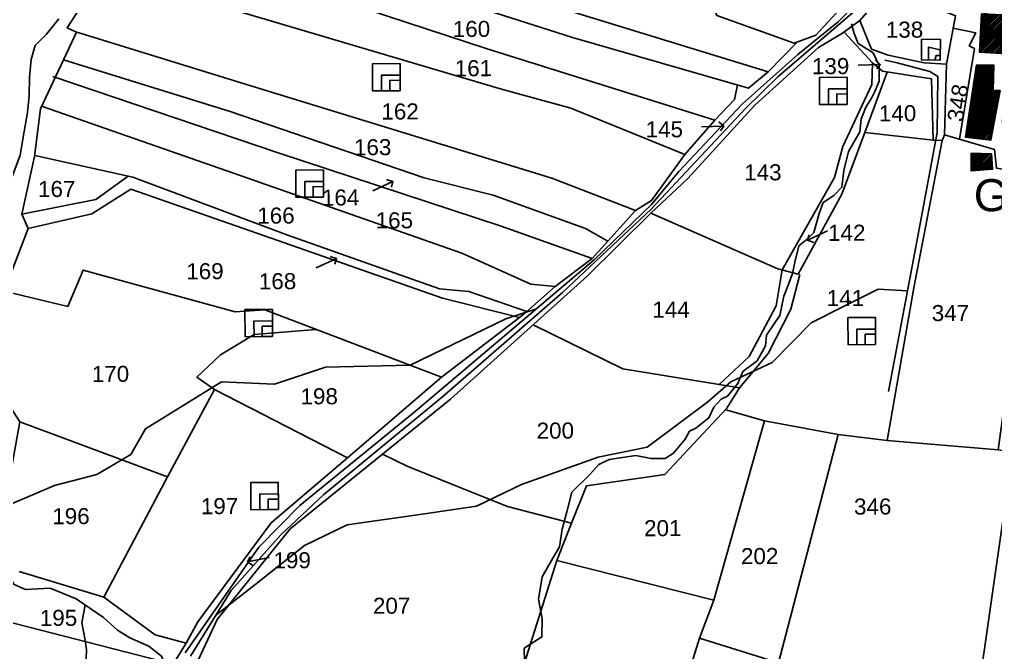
# Model space of a CAD drawing. Header units: inches. Extents: x 208632 to 221797, y 1591440 to 1598854.
# Drawn here: x 210336 to 211248, y 1594556 to 1595148 of the extents above; entities that cross this region are included whole.
import ezdxf

# ---------------------------------------------------------------- set-up
doc = ezdxf.new("R2010")
doc.units = ezdxf.units.IN
doc.header["$LTSCALE"] = 15
doc.header["$MEASUREMENT"] = 0
for name, color, linetype in [('PLOTS', 7, 'Continuous'), ('PLOTS NO', 7, 'Continuous'), ('ROADS', 1, 'Continuous'), ('STREAMS', 4, 'Continuous'), ('VILLAGE', 7, 'Continuous'), ('wells', 7, 'Continuous')]:
    doc.layers.add(name, color=color, linetype=linetype)
doc.styles.get("Standard").update_dxf_attribs({"font": 'arial.ttf'})
pattern_1 = [(45.23989489005428, (173772.8954707289, 1588738.121336288), (-0.7252197843561018, 0.7191721440131742), [])]

# ---------------------------------------------------------------- blocks, each defined once
blk = doc.blocks.new('GGGGGFDGG')
at = {"layer": 'PLOTS NO', "color": 0}
for points in [[(17673.87058908818, 8953.0614018997), (17670.64353594295, 8947.465246906475), (17676.97567116233, 8943.146468372928)], [(17670.64353594295, 8947.465246906475), (17695.64525086159, 8951.975160277565)]]:
    blk.add_lwpolyline(points, dxfattribs=at)

msp = doc.modelspace()

# ---------------------------------------------------------------- hatches: boundary and pattern name
at = {"layer": 'VILLAGE'}
h = msp.add_hatch(dxfattribs=at)
h.set_pattern_fill('ANSI31', color=30, scale=8.17078623720784, angle=0.2398948900542782)
h.set_pattern_definition(pattern_1)
h.paths.add_polyline_path([(211267.9930847137, 1595148.246407475), (211304.8656756465, 1595147.06097217), (211304.0938954095, 1595123.054991526), (211290.8484012267, 1595123.480827521), (211287.9291340077, 1595109.642733027), (211263.2827663075, 1595112.554134424)])
h.paths.add_polyline_path([(211341.7113433676, 1595129.262789773), (211357.6176752099, 1595129.173485015), (211357.520542419, 1595111.872879247), (211338.1911432383, 1595111.981402527)])
h.paths.add_polyline_path([(211333.3534643298, 1595180.855058581), (211352.0641744038, 1595181.400921419), (211353.1956615241, 1595142.61658591), (211340.5672302028, 1595142.248166362)], flags=17)
edge = h.paths.add_edge_path()
edge.add_line((211234.7787928403, 1595152.857924222), (211260.2514017198, 1595151.721424432))
edge.add_line((211260.2514017198, 1595151.721424432), (211258.2427856196, 1595115.547627375))
edge.add_line((211258.2427856196, 1595115.547627375), (211232.7955475207, 1595116.960631712))
edge.add_line((211232.7955475207, 1595116.960631712), (211234.7887854454, 1595152.857478386))
edge.add_line((211277.8396017128, 1595174.549371357), (211279.021128033, 1595190.294654106))
edge.add_line((211279.021128033, 1595190.294654106), (211308.8274904539, 1595188.843303751))
edge.add_line((211308.8274904539, 1595188.843303751), (211307.4762411108, 1595161.092714444))
edge.add_line((211307.4762411108, 1595161.092714444), (211293.8105318939, 1595159.031682327))
edge.add_line((211293.8105318939, 1595159.031682327), (211293.5931993555, 1595173.68022466))
edge.add_line((211293.5931993555, 1595173.68022466), (211277.8629579877, 1595174.860622274))
edge.add_line((211358.2078594928, 1595174.734685978), (211390.4877242108, 1595174.714000643))
edge.add_line((211390.4877242108, 1595174.714000643), (211390.4631259784, 1595136.32798533))
edge.add_line((211390.4631259784, 1595136.32798533), (211357.8995204071, 1595136.348852491))
edge.add_line((211357.8995204071, 1595136.348852491), (211357.9241186395, 1595174.734867803))
h = msp.add_hatch(dxfattribs=at)
h.set_pattern_fill('ANSI31', color=30, scale=8.17078623720784, angle=0.2398948900542782)
h.set_pattern_definition(pattern_1)
h.paths.add_polyline_path([(211289.5085991123, 1595099.864425443), (211324.8652825025, 1595100.514927598), (211329.2159133751, 1595062.013442945), (211319.4908156854, 1595063.312544265), (211312.2212648443, 1595078.522528678), (211289.6011586593, 1595077.757908687)])
h.paths.add_polyline_path([(211230.1283010081, 1595105.148776311), (211246.2171974273, 1595104.881185173), (211245.8241233448, 1595081.24763642), (211252.2170103781, 1595081.14130968), (211243.4939148773, 1595034.864500873), (211219.8543670201, 1595037.445162777)])
h.paths.add_polyline_path([(211225.1555617707, 1595022.531795069), (211244.0561434418, 1595021.868202291), (211245.177789934, 1595007.54909171), (211225.0915546691, 1595005.975694033)])
edge = h.paths.add_edge_path()
edge.add_line((211284.3594279549, 1595039.361006468), (211303.580302422, 1595038.2743381))
edge.add_line((211303.580302422, 1595038.2743381), (211299.6241817474, 1595019.583760106))
edge.add_line((211299.6241817474, 1595019.583760106), (211283.804716823, 1595019.729732646))
edge.add_line((211283.804716823, 1595019.729732646), (211284.9128186621, 1595039.329720057))
edge.add_line((211255.394547486, 1595074.271321166), (211280.0382459539, 1595072.029882413))
edge.add_line((211280.0382459539, 1595072.029882413), (211278.2922903248, 1595048.743293352))
edge.add_line((211278.2922903248, 1595048.743293352), (211253.6984691209, 1595050.587261159))
edge.add_line((211253.6984691209, 1595050.587261159), (211255.8488666802, 1595074.229999096))

# ---------------------------------------------------------------- linework, layer by layer
at = {"layer": 'PLOTS'}
for points in [[(210320.0832690634, 1594682.960986959), (210336.0049250884, 1594771.416052638), (210314.9219554919, 1594803.891936844), (210321.2421042919, 1594893.694699763), (210343.6894940198, 1594952.229698783), (210337.8150113349, 1594965.579646912), (210349.8241826606, 1595019.567253215), (210355.1654820685, 1595064.074552472), (210388.9042655207, 1595135.74060659), (210380.2030070813, 1595139.836965429), (210416.3253348051, 1595195.693064607), (210448.7798915743, 1595226.648639613), (210463.2129579504, 1595253.748925734), (210470.3193210468, 1595293.611610899), (210500.6243844088, 1595306.526472243)], [(211062.8237120534, 1595126.580688683), (211035.3038094529, 1595098.725661837), (210801.6763249794, 1595170.726026006), (210570.2109698447, 1595249.797746232), (210495.7065402635, 1595275.249474885), (210466.7661394986, 1595273.680268317)], [(210875.3472001583, 1595275.320720608), (210989.5529786612, 1595236.838201852), (210969.7493241908, 1595197.410789609), (210987.398336542, 1595151.25528057), (211059.6572986243, 1595125.390207133), (211079.9904119819, 1595133.034880473), (211126.0393279442, 1595182.946158522), (211112.6324254501, 1595188.70502956), (210989.5529786612, 1595236.838201852)], [(210374.9868689108, 1594376.528986337), (210607.2254122889, 1594328.26036109), (210653.3052161603, 1594465.7575027), (210498.6564100502, 1594540.277329969), (210520.3780595087, 1594586.892466567), (210588.7621088826, 1594671.487473441), (210675.0320327674, 1594741.405956348), (210738.4744169493, 1594792.823588986), (210866.1646601796, 1594907.553111028), (210925.8232685094, 1594966.559100708), (210960.3291841947, 1594999.106346471), (211022.9601063166, 1595067.385748876), (211082.3589382865, 1595121.253972376), (211104.8379688989, 1595134.64924314), (211121.1218284389, 1595146.658222558), (211164.5399050984, 1595196.370545816), (211194.9612812289, 1595218.682386948), (211200.1616754322, 1595240.923099459), (211229.2866477816, 1595259.849946111)], [(210463.2129579504, 1595253.748925734), (210579.8102229417, 1595217.961544055), (210852.6181544012, 1595130.576057951), (211017.0261450745, 1595083.51717519), (211035.3038094529, 1595098.725661837)], [(211006.8364434497, 1595086.43379726), (211003.9795623015, 1595072.704773339), (210985.4407291622, 1595053.437537903), (210772.7828647804, 1595120.001462196), (210448.7798915743, 1595226.648639613)], [(211164.5399050984, 1595196.370545816), (211171.1661796833, 1595186.398189341), (211161.4580599768, 1595159.495908315), (211177.2699817509, 1595156.250820953), (211182.5875293064, 1595162.259808747), (211210.4817113822, 1595151.050428128), (211201.9383911677, 1595105.655765551)], [(210414.466306915, 1595192.818442379), (210786.2033258208, 1595082.292871319), (210850.8389067473, 1595064.773442555), (210957.3512739837, 1595021.255237222), (210985.4407291622, 1595053.437537903)], [(211121.1218284389, 1595146.658222558), (211131.9167417011, 1595119.791923468), (211147.6378968185, 1595114.240986054), (211181.0986057208, 1595107.117987638), (211201.9383911677, 1595105.655765551), (211200.1944385609, 1595039.634521864), (211198.045481265, 1595034.512629887), (211189.6726810087, 1595034.787404945), (211188.1930822655, 1595091.952543001), (211142.1184741404, 1595099.196549356), (211132.9394448373, 1595106.904868573), (211106.3781953925, 1595135.785125467)], [(211208.3267041804, 1595139.599865312), (211229.3358381284, 1595135.193468475), (211223.3970803806, 1595122.87161518), (211228.1568122168, 1595120.5775695), (211214.0682338968, 1595035.623843059)], [(210957.3512739837, 1595021.255237222), (210926.352476878, 1594978.293286909), (210911.2632903738, 1594968.926036262), (210833.1675832128, 1594999.127973292), (210556.0496172022, 1595084.389590068), (210388.4442220161, 1595135.957184835)], [(210376.7600257388, 1595109.944485439), (210532.4926102038, 1595061.544494903), (210714.0019201434, 1594999.502220374), (210778.3391084566, 1594983.287960164), (210864.6863051128, 1594952.250632599), (210885.559364442, 1594940.472215539), (210911.2632903738, 1594968.926036262)], [(211132.9394448373, 1595106.904868573), (211132.4025871281, 1595086.741873399), (211105.1133083671, 1595028.871496204), (211097.5285034755, 1594999.77912219), (211048.3850746013, 1594913.489454188), (211042.9397704148, 1594879.945216841), (211017.5741620485, 1594832.677943025), (210989.6559201234, 1594806.533584039), (210899.5592598534, 1594821.029170527), (210815.672780784, 1594862.186221252)], [(210885.559364442, 1594940.472215539), (210870.9674938997, 1594924.319256278), (210785.8930016757, 1594954.496366889), (210577.4997191075, 1595022.842957544), (210366.6950697689, 1595094.313541816)], [(211146.7485422193, 1595098.468594329), (211125.6590721869, 1595041.842162567), (211189.6726810087, 1595034.787404945)], [(210356.3623967453, 1595066.6169723), (210542.7788231597, 1595001.39659732), (210748.9416268659, 1594929.267678086), (210813.5700191138, 1594900.352915041), (210836.4133022712, 1594897.892813657), (210870.9674938997, 1594924.319256278)], [(211125.6590721869, 1595041.842162567), (211104.2194832146, 1594984.275641453), (211063.4455114866, 1594909.647270828), (211044.3265794241, 1594914.524847965), (210925.8232685094, 1594966.559100708)], [(211200.1944385609, 1595039.634521864), (211246.7705631986, 1595026.170154588), (211248.8284519999, 1595008.579253073), (211285.5616272082, 1595002.783951887), (211257.3984107443, 1594797.318834066), (211250.2775201251, 1594745.368282468), (211146.6127115122, 1594754.002859282)], [(211031.9436112444, 1594772.609567337), (211100.9506303622, 1594759.76083908), (211146.6127115122, 1594754.002859282), (211171.6459258782, 1594896.787738458), (211198.045481265, 1595034.512629887)], [(210836.4133022712, 1594897.892813657), (210809.8418750102, 1594874.597545032), (210755.7435463315, 1594893.317197173), (210728.1928908057, 1594895.925608395), (210585.549962585, 1594946.191984466), (210441.4748533932, 1595000.172003579), (210350.0344023372, 1595020.512302363)], [(210337.8150113349, 1594965.579646912), (210407.0783653732, 1594979.202111088), (210437.1990114164, 1595001.123135188)], [(210343.6894940198, 1594952.229698783), (210403.2890458954, 1594966.012941639), (210439.6246221673, 1594989.035371119), (210577.2035837648, 1594940.90284183), (210731.0386183899, 1594887.083062819), (210803.0153041054, 1594869.104853), (210809.8418750102, 1594874.597545032)], [(210803.0153041054, 1594869.104853), (210730.2024802958, 1594813.179407191), (210564.9329022461, 1594876.154961702), (210537.2395336579, 1594874.421750577), (210395.1249830326, 1594913.1883034), (210380.9871653585, 1594879.28105183), (210321.2421042919, 1594893.694699763)], [(210989.6559201234, 1594806.533584039), (211008.6937685998, 1594803.470598371), (211035.4208290039, 1594835.479301339), (211056.5778752356, 1594876.963876134), (211064.8261287856, 1594909.295050978)], [(210336.0049250884, 1594771.416052638), (210473.9253436079, 1594720.30472685), (210518.0717121649, 1594801.724928662), (210501.3631129155, 1594813.364559158), (210523.6429888079, 1594834.081012222), (210555.0516780791, 1594853.24061796), (210612.7640525846, 1594857.929022899)], [(210518.0717121649, 1594801.724928662), (210642.266327995, 1594737.996116727), (210730.2024802958, 1594813.179407191)], [(211008.6937685998, 1594803.470598371), (210996.6790984375, 1594784.44499062), (210938.8999270425, 1594722.233010728), (210865.4753312562, 1594711.680537847), (210851.730949732, 1594676.919787599), (210791.6416918949, 1594692.532489019), (210745.0962546658, 1594711.195196047), (210698.0368980962, 1594730.063962501), (210675.0320327674, 1594741.405956348)], [(210851.730949732, 1594676.919787599), (210837.9786791496, 1594642.139085228), (210984.5190682449, 1594604.99234251), (211031.9436112444, 1594772.609567337), (210995.6836829876, 1594782.868718975)], [(211100.9506303622, 1594759.76083908), (211045.1074237149, 1594546.284056372), (210971.3454765301, 1594569.275983986), (210984.5190682449, 1594604.99234251)], [(210642.266327995, 1594737.996116727), (210570.9845871511, 1594677.051946595), (210502.223204745, 1594584.771205546), (210491.4693981775, 1594564.821191703), (210462.4396830543, 1594572.60306592), (210414.5494820539, 1594607.821701434), (210335.3712993668, 1594631.660571912)], [(211230.5962300777, 1594511.643767452), (211255.8957234697, 1594687.922530225), (211263.8347583976, 1594743.239181553), (211250.2775201251, 1594745.368282468)], [(210414.5494820539, 1594607.821701434), (210473.9253436079, 1594720.30472685)], [(210971.3454765301, 1594569.275983986), (210936.4683011013, 1594457.384175038), (210862.5324838684, 1594474.513998949), (210785.0598808087, 1594474.421725553), (210837.9786791496, 1594642.139085228)], [(210492.2703546306, 1594566.307092739), (210479.2387368924, 1594545.039262733), (210331.457793409, 1594583.059510932), (210261.0566961168, 1594598.624630597)]]:
    msp.add_lwpolyline(points, dxfattribs=at)
at = {"layer": 'ROADS', "color": 1}
for points in [[(211194.5356078086, 1595266.272326919), (211175.3984972955, 1595226.426743949), (211145.1289272952, 1595189.860884174), (211100.6705736915, 1595145.485918597), (211063.2426702734, 1595114.753483343), (211011.0168559515, 1595068.568565969), (210951.9539314278, 1595005.484970014), (210926.498025606, 1594974.818347348), (210872.8353377538, 1594923.082259792), (210809.2270091614, 1594869.042037308), (210705.71407094, 1594781.416259785), (210597.6039428378, 1594693.295104242), (210559.4148064916, 1594654.511123907), (210490.6410238358, 1594555.605089116)], [(210495.4487672811, 1594552.450447317), (210533.5588097243, 1594614.019455289), (210579.9716271992, 1594666.041842392), (210620.2399193827, 1594703.673184895), (210731.1999786836, 1594795.343163482), (210843.3101352922, 1594892.447060098), (210926.1168921039, 1594970.33187398), (211014.2495535275, 1595064.367840266), (211044.6132598675, 1595094.141266212), (211126.933458582, 1595164.710188586), (211177.4910399358, 1595216.591985015), (211204.0031738284, 1595264.522614843)], [(210518.9951193391, 1594590.490959598), (210555.508656203, 1594619.342153795), (210601.9422110432, 1594656.031656457), (210642.0028730894, 1594675.448714025), (210714.1773383874, 1594685.732286341), (210762.9214174955, 1594692.677447076), (210804.8737105017, 1594712.964545247), (210876.5313393417, 1594738.41757354), (210922.4074292904, 1594747.787092003), (210979.1371974399, 1594790.284745864), (211000.5051332345, 1594809.020489216), (211038.9941649415, 1594827.068036461), (211075.5283268058, 1594863.935977699), (211105.2944353059, 1594878.965947127), (211138.0375611946, 1594895.499118773), (211165.5282653475, 1594894.1234843), (211175.4415662461, 1594946.764790647), (211193.3524761175, 1595041.874754839), (211193.9650109889, 1595094.366540427), (211186.6314405455, 1595098.902777421), (211154.7774404076, 1595107.363714996), (211144.2685166102, 1595109.674729387)], [(211165.5282653475, 1594894.1234843), (211147.8083563837, 1594800.027767268)], [(210306.9416896128, 1594674.618552424), (210330.4471911503, 1594695.939204831), (210368.4688154996, 1594711.930812308), (210407.8628093309, 1594722.201538021), (210439.8045844391, 1594741.199500959), (210453.5240096129, 1594765.173995437), (210524.4621349509, 1594808.926022764), (210573.9075431915, 1594806.916021083), (210621.7055072807, 1594822.611693937), (210700.7706055762, 1594824.394348577), (210790.0502036493, 1594867.782100769), (210818.9043396619, 1594877.263682254)]]:
    msp.add_lwpolyline(points, dxfattribs=at)
at = {"layer": 'STREAMS'}
msp.add_lwpolyline([(210372.572078388, 1595148.022750892), (210360.9450198293, 1595133.915477081), (210350.2851741978, 1595123.401158427), (210346.4688613877, 1595110.1841481), (210345.1719761527, 1595093.563706795), (210344.7888647962, 1595076.26425509), (210343.2596035897, 1595060.780867754), (210339.9177286819, 1595043.013837195), (210336.1396907068, 1595020.692872742), (210328.4832410236, 1594999.948886947)], dxfattribs=at)
at = {"layer": 'STREAMS', "color": 4}
for points in [[(210807.987101948, 1594535.161797811), (210807.38586643, 1594560.005827386), (210823.7507655447, 1594570.509857073), (210824.1751499516, 1594587.904172182), (210820.6196749195, 1594605.778804374), (210824.1199447533, 1594626.728499872), (210834.0145698813, 1594644.202829633), (210840.5115146402, 1594654.814305018), (210842.9343046341, 1594671.323455182), (210847.2273682932, 1594687.529137754), (210851.8433304593, 1594705.837532078), (210868.5945755944, 1594722.4066752), (210877.2771539033, 1594731.782108227), (210886.9137685502, 1594736.491932399), (210911.8185367247, 1594740.020554229), (210926.1587222619, 1594737.278910787), (210939.2411066207, 1594737.333686471), (210947.0074476023, 1594742.346978234), (210957.8548051571, 1594755.4671196), (210961.8729141627, 1594762.955168479), (210967.7794082308, 1594765.781648132), (210979.8883417442, 1594775.171363476), (210984.5190588554, 1594785.152428222), (210991.3404874074, 1594792.652214544), (210997.2469814754, 1594795.478694197), (211007.1650676625, 1594807.349687395), (211011.7904353788, 1594818.575923305), (211025.1426967673, 1594828.593504984), (211032.8712392723, 1594842.63441934), (211033.8973073137, 1594852.408587813), (211041.0171515782, 1594863.022671266), (211046.2798921033, 1594870.827229783), (211049.9422359928, 1594888.898061887), (211054.5649969544, 1594900.746883664), (211058.2636997907, 1594910.101449303), (211060.7060407116, 1594921.941141705), (211064.0738787537, 1594935.963861642), (211071.835005959, 1594942.222388902), (211078.0386126291, 1594948.474394855), (211082.9481947928, 1594966.23915073), (211086.6429874971, 1594976.52759517), (211096.8946811186, 1594983.107848773), (211104.3378416844, 1594990.921536665), (211106.1607971202, 1595006.365667124), (211110.4473438927, 1595024.127814363), (211120.9609583943, 1595042.538630991), (211122.157500037, 1595054.37317102), (211126.7828677533, 1595065.59940693), (211132.0430015237, 1595074.026551314), (211135.1317030092, 1595080.265515221), (211139.1406881065, 1595089.932678396), (211139.0794288378, 1595104.563573788), (211133.4231247199, 1595116.369421087), (211119.3696244992, 1595125.02699806), (211115.9041677077, 1595134.351567505), (211113.3744997045, 1595143.368692925)], [(210297.0783185029, 1594666.621100368), (210302.0965675797, 1594655.771026056), (210312.3915455953, 1594646.496093972), (210320.2002253931, 1594637.210688043), (210330.8412223161, 1594619.550894959), (210341.4274637806, 1594614.936200866), (210364.4206249159, 1594616.274860698), (210388.7049844537, 1594606.126647171), (210414.2624718442, 1594588.839906117), (210427.3662229017, 1594576.781297719), (210438.8953150182, 1594569.685711712), (210456.6428221704, 1594561.994968124), (210468.491787963, 1594552.726478792), (210470.6907243205, 1594547.144876276), (210465.7896529189, 1594530.041202822)], [(210397.1197349657, 1594600.571070146), (210394.0819850728, 1594583.785795362), (210396.9468140139, 1594567.646428521), (210398.2276086247, 1594558.644351212), (210397.6749926615, 1594542.180078616), (210406.7502978422, 1594527.309166603), (210409.895850288, 1594518.314896997), (210411.2039549523, 1594502.790206144), (210419.9723911299, 1594486.986218335), (210427.4572959298, 1594480.805490338), (210436.7575407541, 1594486.435303462), (210444.490929548, 1594495.164525998), (210450.6714953868, 1594503.576649914), (210464.5828488714, 1594521.339243202), (210466.701156577, 1594535.014634727)]]:
    msp.add_lwpolyline(points, dxfattribs=at)
at = {"layer": 'VILLAGE', "color": 30}
for points in [[(211234.7787928403, 1595152.857924222), (211260.2514017198, 1595151.721424432), (211258.2427856196, 1595115.547627375), (211232.7955475207, 1595116.960631712), (211234.7887854454, 1595152.857478386)], [(211230.1283010081, 1595105.148776311), (211246.2171974273, 1595104.881185173), (211245.8241233448, 1595081.24763642), (211252.2170103781, 1595081.14130968), (211243.4939148773, 1595034.864500873), (211219.8543670201, 1595037.445162777), (211230.1283010081, 1595105.148776311)], [(211225.1555617707, 1595022.531795069), (211244.0561434418, 1595021.868202291), (211245.177789934, 1595007.54909171), (211225.0915546691, 1595005.975694033), (211225.1555617707, 1595022.531795069)]]:
    msp.add_lwpolyline(points, dxfattribs=at)
at = {"layer": 'wells', "color": 0}
for points in [[(211178.8328235546, 1595129.217254324), (211196.3629870593, 1595128.940266729), (211196.0559520429, 1595109.508443294), (211178.5498740954, 1595109.785050322), (211178.8328235546, 1595129.217254324)], [(211185.2122464093, 1595109.679780655), (211185.3500459628, 1595121.711656377), (211196.2094695511, 1595119.224355012)], [(211191.0123006286, 1595109.588136155), (211192.3937430693, 1595114.03310163), (211196.1265125641, 1595113.974121527)]]:
    msp.add_lwpolyline(points, dxfattribs=at)
for points in [[(210691.4195836026, 1595080.951467235), (210665.7068902335, 1595080.843808698), (210665.6006773676, 1595106.211224321), (210691.3133707367, 1595106.318882858)], [(210691.4195836026, 1595080.951467235), (210674.0581192189, 1595080.878775128), (210673.9969665617, 1595095.484207883), (210691.3584309455, 1595095.55689999)], [(211109.2183798848, 1595068.170633623), (211083.5056865157, 1595068.062975086), (211083.3994736499, 1595093.430390708), (211109.112167019, 1595093.538049245)], [(210691.4195836026, 1595080.951467235), (210681.7498715202, 1595080.910980343), (210681.708949865, 1595090.684529217), (210691.3786619474, 1595090.725016109)], [(211109.2183798848, 1595068.170633623), (211091.8569155011, 1595068.097941516), (211091.7957628439, 1595082.703374271), (211109.1572272277, 1595082.776066378)], [(211109.2183798848, 1595068.170633623), (211099.5486678024, 1595068.13014673), (211099.5077461472, 1595077.903695605), (211109.1774582296, 1595077.944182497)], [(210619.7871541503, 1594981.584306063), (210594.0744607812, 1594981.476647526), (210593.9682479154, 1595006.844063148), (210619.6809412845, 1595006.951721685)], [(210619.7871541503, 1594981.584306063), (210602.4256897666, 1594981.511613956), (210602.3645371094, 1594996.117046711), (210619.7260014932, 1594996.189738818)], [(210619.7871541503, 1594981.584306063), (210610.1174420679, 1594981.54381917), (210610.0765204127, 1594991.317368044), (210619.7462324951, 1594991.357854937)], [(210572.2079982957, 1594851.218687153), (210546.4953049266, 1594851.111028616), (210546.3890920608, 1594876.478444239), (210572.1017854298, 1594876.586102776)], [(210572.2079982957, 1594851.218687153), (210554.846533912, 1594851.145995046), (210554.7853812548, 1594865.751427801), (210572.1468456385, 1594865.824119908)], [(211135.7180347996, 1594843.710915489), (211110.0053414305, 1594843.603256952), (211109.8991285646, 1594868.970672574), (211135.6118219337, 1594869.078331111)], [(210572.2079982957, 1594851.218687153), (210562.5382862133, 1594851.178200261), (210562.4973645581, 1594860.951749135), (210572.1670766405, 1594860.992236027)], [(211135.7180347996, 1594843.710915489), (211118.3565704158, 1594843.638223382), (211118.2954177587, 1594858.243656137), (211135.6568821424, 1594858.316348244)], [(211135.7180347996, 1594843.710915489), (211126.0483227172, 1594843.670428596), (211126.007401062, 1594853.443977471), (211135.6771131444, 1594853.484464363)], [(210577.642588905, 1594689.555340418), (210551.9298955359, 1594689.447681881), (210551.8236826701, 1594714.815097503), (210577.5363760392, 1594714.92275604)], [(210577.642588905, 1594689.555340418), (210560.2811245213, 1594689.482648311), (210560.2199718642, 1594704.088081066), (210577.5814362479, 1594704.160773173)], [(210577.642588905, 1594689.555340418), (210567.9728768226, 1594689.514853525), (210567.9319551674, 1594699.288402399), (210577.6016672498, 1594699.328889292)]]:
    msp.add_lwpolyline(points, close=True, dxfattribs=at)

# ---------------------------------------------------------------- block references
at = {"layer": 'PLOTS NO'}
for p, xscale, yscale, zscale, rotation in [((226494.1294063889, 1600220.835127725), 0.8170786237207841, 0.8170786237207841, 0.8170786237207841, 171.5707196512622), ((226347.985328636, 1600163.106984595), 0.8170786237207841, 0.8170786237207841, 0.8170786237207841, 171.5707196512622), ((222827.0061348826, 1605695.415062678), 0.8170786237207842, 0.8170786237207842, 0.8170786237207842, 194.5301741249486), ((199093.8882398676, 1584058.514616351), 0.8170786237207841, 0.8170786237207841, 0.8170786237207841, 15.40106378798557), ((222774.1835657761, 1605623.460920852), 0.8170786237207842, 0.8170786237207842, 0.8170786237207842, 194.5301741249486), ((196161.5884205254, 1587229.777420888), 0.8170786237207841, 0.8170786237207841, 0.8170786237207841, 0.3985871280873947)]:
    msp.add_blockref('GGGGGFDGG', p, dxfattribs=dict(at, xscale=xscale, yscale=yscale, zscale=zscale, rotation=rotation))

# ---------------------------------------------------------------- texts
for s, rotation, p in [('160', 0.2398948835884139, (210740.6281370901, 1595131.149739058)), ('138', 0.2398948835884139, (211145.3937419702, 1595130.46887697)), ('139', 0.2398948835884139, (211076.3147680267, 1595096.425452288)), ('161', 0.2398948835884139, (210742.4663983533, 1595094.457725181)), ('348', 81.38984951706576, (211217.4552414402, 1595051.236911911)), ('162', 0.2398948835884139, (210673.9258329738, 1595054.040366503)), ('140', 0.2398948835884139, (211138.8684776608, 1595052.359895454)), ('145', 0.2398948835884139, (210920.8818989952, 1595037.349786337)), ('163', 0.2398948835884139, (210648.2989216856, 1595020.651595642)), ('143', 0.2398948835884139, (211012.991075881, 1594997.128278162)), ('167', 0.2398948835884139, (210352.9910781078, 1594981.587860376)), ('164', 0.2398948835884139, (210618.3276322367, 1594973.610524933)), ('166', 0.2398948835884139, (210557.9002769588, 1594956.762074616)), ('165', 0.2398948835884139, (210668.5429102601, 1594952.291750748)), ('142', 0.2398948835884139, (211091.3775887379, 1594940.669591031)), ('169', 0.2398948835884139, (210491.5689307335, 1594904.763062534)), ('168', 0.2398948835884139, (210559.4002105121, 1594895.410010475)), ('141', 0.2398948835884139, (211090.1474921409, 1594879.664705007)), ('144', 0.2398948835884139, (210927.1245360847, 1594868.875623226)), ('347', 0.2398948835884139, (211188.2946519187, 1594865.696571578)), ('170', 0.2398948835884139, (210403.2505061937, 1594808.762541382)), ('198', 0.2398948835884139, (210598.3450815445, 1594787.849626195)), ('200', 0.2398948835884139, (210819.0074955646, 1594755.785740623)), ('197', 0.2398948835884139, (210505.2098855383, 1594685.233692924)), ('196', 0.2398948835884139, (210366.3138062949, 1594675.860770629)), ('346', 0.2398948835884139, (211115.65765652, 1594684.85828536)), ('201', 0.2398948835884139, (210919.4519932639, 1594664.669538014)), ('199', 0.2398948835884139, (210573.0771915349, 1594634.654096077)), ('202', 0.2398948835884139, (211009.9797487312, 1594638.551071826)), ('207', 0.2398948835884139, (210666.0229223483, 1594592.185780092)), ('195', 0.2398948835884139, (210354.697681303, 1594580.800999975))]:
    msp.add_text(s, height=15, rotation=rotation, dxfattribs=at).set_placement(p)
at = {"layer": 'PLOTS NO', "color": 1}
msp.add_text('GOLLALAGUDUR', height=30, rotation=0.2398948804842287, dxfattribs=at).set_placement((211227.6123268446, 1594968.258509882))

doc.saveas('drawing.dxf')
